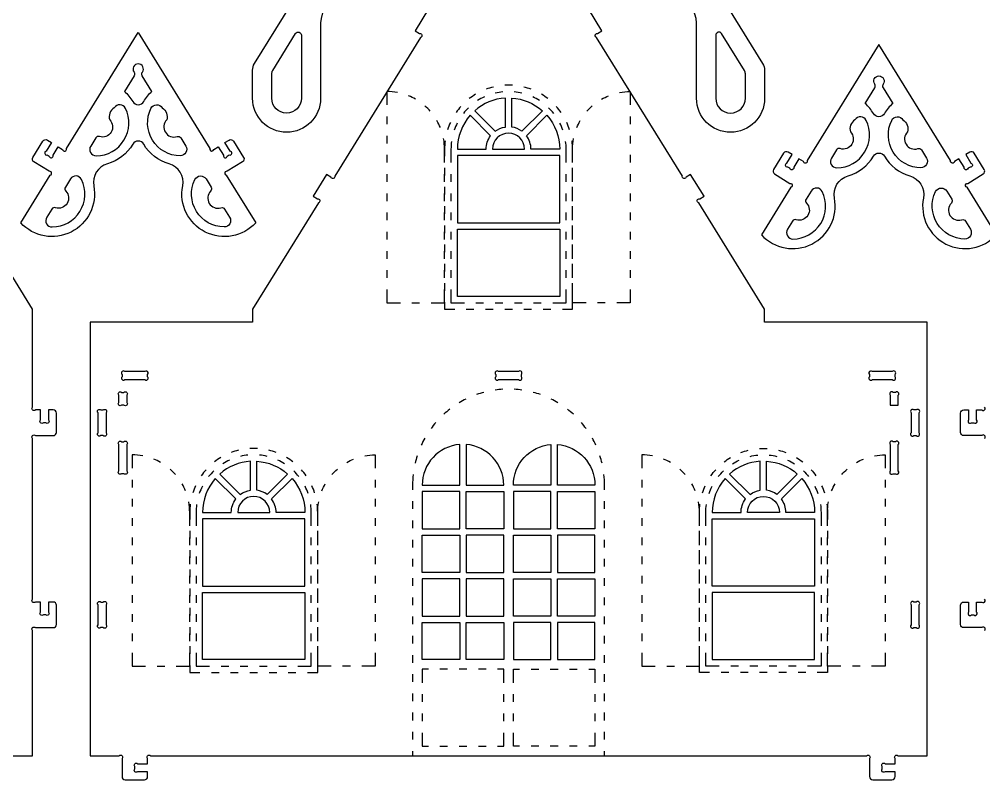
# Model space of a CAD drawing. Extents: x 2995 to 5271, y 518 to 1985.
# Drawn here: x 3411 to 4135, y 518 to 1088 of the extents above; entities that cross this region are included whole.
import ezdxf

# ---------------------------------------------------------------- set-up
doc = ezdxf.new("R2010")
doc.units = 0
doc.header["$MEASUREMENT"] = 0
doc.layers.add('LAYER1', color=18, linetype='CONTINUOUS')

msp = doc.modelspace()

# ---------------------------------------------------------------- linework, layer by layer
at = {"layer": 'LAYER1'}
for points in [[(3653.26, 1104.35, 0.364346), (3637.37, 1085.44), (3637.37, 1028.94, -1), (3586.33, 1028.94), (3586.33, 1049.97, -0.139213), (3587.77, 1055.02), (3635.66, 1132.56, 1)], [(3921, 1132.56), (3968.9, 1055.02, -0.139213), (3970.33, 1049.97), (3970.33, 1028.94, -1), (3919.3, 1028.94), (3919.3, 1085.44, 0.364346), (3903.41, 1104.35, -0.419429)], [(3718.36, 1095.92), (3708.27, 1079.59), (3711.56, 1077.55, -1), (3712.25, 1074.62), (3647.99, 970.57, -1), (3645.06, 969.88), (3641.77, 971.92), (3631.68, 955.58), (3634.97, 953.55, -1), (3635.66, 950.62), (3586.33, 870.75), (3586.33, 861.04), (3464.41, 861.04), (3464.41, 536.05), (3486.29, 536.05, -1), (3488.41, 533.92), (3488.41, 520.45, 0.414214), (3490.81, 518.05), (3505.21, 518.05, 0.414214), (3507.61, 520.45), (3507.61, 524.05), (3500.14, 524.05, -1), (3498.01, 526.17), (3498.01, 527.92, -1), (3500.14, 530.05), (3507.61, 530.05), (3507.61, 533.92, -1), (3509.74, 536.05), (4046.93, 536.05, -1), (4049.05, 533.92), (4049.05, 520.45, 0.414214), (4051.45, 518.05), (4065.85, 518.05, 0.414214), (4068.25, 520.45), (4068.25, 524.05), (4060.78, 524.05, -1), (4058.65, 526.17), (4058.65, 527.92, -1), (4060.78, 530.05), (4068.25, 530.05), (4068.25, 533.92, -1), (4070.38, 536.05), (4092.25, 536.05), (4092.25, 861.04), (3970.33, 861.04), (3970.33, 870.75), (3921, 950.62, -1), (3921.7, 953.55), (3924.99, 955.58), (3914.9, 971.92), (3911.61, 969.88, -1), (3908.68, 970.57), (3844.41, 1074.62, -1), (3845.11, 1077.55), (3848.4, 1079.59), (3838.31, 1095.92)], [(3766.92, 1037.38, 0.030028), (3761.41, 1035.67)], [(3781.21, 1038.67, 0.030028), (3775.45, 1038.67)], [(3795.25, 1035.67, 0.030028), (3789.75, 1037.38)], [(3695.08, 1033.22, 0.046286), (3687.13, 1033.95), (3687.13, 1023.92)], [(3708.55, 1028.27, 0.033367), (3703.36, 1030.79)], [(3753.64, 1031.92, 0.030028), (3748.89, 1028.66)], [(3760.18, 1029.96, 0.033367), (3755.13, 1027.19)], [(3774.02, 1033.74, 0.033367), (3768.34, 1032.78)], [(3788.33, 1032.78, 0.033367), (3782.65, 1033.74)], [(3801.54, 1027.19, 0.033367), (3796.48, 1029.96)], [(3807.78, 1028.66, 0.030028), (3803.03, 1031.92)], [(3848.12, 1028.27, -0.033367), (3853.3, 1030.79)], [(3861.59, 1033.22, -0.046286), (3869.53, 1033.95), (3869.53, 1023.92)], [(3719.65, 1019.2, 0.033367), (3715.58, 1023.27)], [(3742.57, 1022.77, 0.030028), (3739, 1018.26)], [(3748.35, 1021.85, 0.033367), (3744.48, 1017.59)], [(3812.19, 1017.59, 0.033367), (3808.32, 1021.85)], [(3817.67, 1018.26, 0.030028), (3814.09, 1022.77)], [(3837.02, 1019.2, -0.033367), (3841.09, 1023.27)], [(3727.17, 1006.98, 0.033367), (3724.65, 1012.17)], [(3734.71, 1010.77, 0.030028), (3732.62, 1005.4)], [(3739.82, 1010.32, 0.033367), (3737.56, 1005.03)], [(3819.11, 1005.03, 0.033367), (3816.85, 1010.32)], [(3824.05, 1005.4, 0.030028), (3821.96, 1010.77)], [(3829.5, 1006.98, -0.033367), (3832.01, 1012.17)], [(3730.33, 980.7), (3730.33, 990.75, 0.046286), (3729.6, 998.7)], [(3826.33, 980.7), (3826.33, 990.75, -0.046286), (3827.07, 998.7)], [(3730.74, 996.97, 0.03248), (3730.33, 990.75)], [(3735.54, 996.63, 0.03415), (3735.13, 990.75)], [(3821.53, 980.7), (3821.53, 990.75, 0.03415), (3821.13, 996.63)], [(3826.33, 985.51), (3826.33, 990.75, 0.03248), (3825.93, 996.97)], [(3399.41, 536.05), (3421.29, 536.05), (3421.29, 629.92, -1), (3423.41, 632.05), (3436.89, 632.05, 0.414214), (3439.29, 634.45), (3439.29, 648.85, 0.414214), (3436.89, 651.25), (3433.29, 651.25), (3433.29, 643.77, -1), (3431.16, 641.65), (3429.41, 641.65, -1), (3427.29, 643.77), (3427.29, 651.25), (3423.41, 651.25, -1), (3421.29, 653.37), (3421.29, 773.92, -1), (3423.41, 776.05), (3436.89, 776.05, 0.414214), (3439.29, 778.45), (3439.29, 792.85, 0.414214), (3436.89, 795.25), (3433.29, 795.25), (3433.29, 787.77, -1), (3431.16, 785.65), (3429.41, 785.65, -1), (3427.29, 787.77), (3427.29, 795.25), (3423.41, 795.25, -1), (3421.29, 797.37), (3421.29, 870.75), (3371.96, 950.62, -1)], [(3774.01, 810.76, 0.020015), (3768.28, 810.19)], [(3788.39, 810.19, 0.020015), (3782.65, 810.76)], [(3746.35, 803.4, 0.020015), (3741.3, 800.64)], [(3759.81, 808.47, 0.020015), (3754.31, 806.77)], [(3802.36, 806.77, 0.020015), (3796.86, 808.47)], [(3815.37, 800.64, 0.020015), (3810.32, 803.4)], [(3734.17, 795.76, 0.020015), (3729.76, 792.04)], [(3826.91, 792.04, 0.020015), (3822.5, 795.76)], [(4135.38, 773.92, 1), (4133.26, 776.05), (4119.78, 776.05, -0.414214), (4117.38, 778.45), (4117.38, 792.85, -0.414214), (4119.78, 795.25), (4123.38, 795.25), (4123.38, 787.77, 1), (4125.51, 785.65), (4127.26, 785.65, 1), (4129.38, 787.77), (4129.38, 795.25), (4133.26, 795.25, 1), (4135.38, 797.37)], [(3723.74, 785.84, 0.020015), (3720.16, 781.32)], [(3836.5, 781.32, 0.020015), (3832.92, 785.84)], [(3715.5, 774.05, 0.020015), (3712.89, 768.91)], [(3843.78, 768.91, 0.020015), (3841.17, 774.05)], [(3503.92, 760.91, 0.046286), (3495.97, 761.65), (3495.97, 751.61)], [(3562.48, 759.61, 0.030028), (3557.73, 756.35)], [(3575.76, 765.07, 0.030028), (3570.26, 763.36)], [(3582.86, 761.43, 0.033367), (3577.18, 760.47)], [(3590.05, 766.36, 0.030028), (3584.29, 766.36)], [(3597.17, 760.47, 0.033367), (3591.49, 761.43)], [(3604.09, 763.36, 0.030028), (3598.59, 765.07)], [(3616.62, 756.35, 0.030028), (3611.87, 759.61)], [(3670.43, 760.91, -0.046286), (3678.37, 761.65), (3678.37, 751.61)], [(3709.77, 760.86, 0.020015), (3708.23, 755.3)], [(3848.44, 755.3, 0.020015), (3846.9, 760.86)], [(3886.24, 760.91, 0.046286), (3878.29, 761.65), (3878.29, 751.61)], [(3940.05, 756.35, -0.030028), (3944.8, 759.61)], [(3952.57, 763.36, -0.030028), (3958.08, 765.07)], [(3959.5, 760.47, -0.033367), (3965.18, 761.43)], [(3966.61, 766.36, -0.030028), (3972.37, 766.36)], [(3973.81, 761.43, -0.033367), (3979.49, 760.47)], [(3980.91, 765.07, -0.030028), (3986.41, 763.36)], [(3994.19, 759.61, -0.030028), (3998.94, 756.35)], [(4052.75, 760.91, -0.046286), (4060.69, 761.65), (4060.69, 751.61)], [(3517.39, 755.97, 0.033367), (3512.2, 758.48)], [(3569.02, 757.65, 0.033367), (3563.97, 754.88)], [(3610.38, 754.88, 0.033367), (3605.33, 757.65)], [(3656.96, 755.97, -0.033367), (3662.14, 758.48)], [(3899.7, 755.97, 0.033367), (3894.52, 758.48)], [(3946.29, 754.88, -0.033367), (3951.34, 757.65)], [(3987.64, 757.65, -0.033367), (3992.7, 754.88)], [(4039.28, 755.97, -0.033367), (4044.46, 758.48)], [(3528.49, 746.89, 0.033367), (3524.42, 750.96)], [(3551.41, 750.46, 0.030028), (3547.84, 745.95)], [(3557.19, 749.54, 0.033367), (3553.32, 745.28)], [(3621.03, 745.28, 0.033367), (3617.16, 749.54)], [(3626.51, 745.95, 0.030028), (3622.93, 750.46)], [(3645.86, 746.89, -0.033367), (3649.93, 750.96)], [(3706.77, 746.79, 0.027472), (3706.33, 738.89), (3706.33, 735.45)], [(3850.33, 735.45), (3850.33, 738.89, 0.027472), (3849.9, 746.79)], [(3910.81, 746.89, 0.033367), (3906.74, 750.96)], [(3930.16, 745.95, -0.030028), (3933.73, 750.46)], [(3935.64, 745.28, -0.033367), (3939.51, 749.54)], [(3999.48, 749.54, -0.033367), (4003.35, 745.28)], [(4005.25, 750.46, -0.030028), (4008.83, 745.95)], [(4028.18, 746.89, -0.033367), (4032.25, 750.96)], [(3536.01, 734.67, 0.033367), (3533.5, 739.86)], [(3543.55, 738.46, 0.030028), (3541.46, 733.09)], [(3548.66, 738.01, 0.033367), (3546.4, 732.72)], [(3627.95, 732.72, 0.033367), (3625.69, 738.01)], [(3632.89, 733.09, 0.030028), (3630.8, 738.46)], [(3638.34, 734.67, -0.033367), (3640.85, 739.86)], [(3918.33, 734.67, 0.033367), (3915.81, 739.86)], [(3923.78, 733.09, -0.030028), (3925.86, 738.46)], [(3928.72, 732.72, -0.033367), (3930.98, 738.01)], [(4008.01, 738.01, -0.033367), (4010.27, 732.72)], [(4013.12, 738.46, -0.030028), (4015.21, 733.09)], [(4020.66, 734.67, -0.033367), (4023.17, 739.86)], [(3539.17, 708.4), (3539.17, 718.45, 0.046286), (3538.44, 726.39)], [(3539.58, 724.66, 0.03248), (3539.17, 718.45)], [(3544.38, 724.33, 0.03415), (3543.97, 718.45)], [(3630.37, 708.4), (3630.37, 718.45, 0.03415), (3629.97, 724.33)], [(3635.17, 713.2), (3635.17, 718.45, 0.03248), (3634.77, 724.66)], [(3635.17, 708.4), (3635.17, 718.45, -0.046286), (3635.91, 726.39)], [(3921.49, 708.4), (3921.49, 718.45, 0.046286), (3920.76, 726.39)], [(3921.49, 713.2), (3921.49, 718.45, -0.03248), (3921.9, 724.66)], [(3926.29, 708.4), (3926.29, 718.45, -0.03415), (3926.7, 724.33)], [(4012.29, 724.33, -0.03415), (4012.69, 718.45)], [(4017.09, 724.66, -0.03248), (4017.49, 718.45)], [(4017.49, 708.4), (4017.49, 718.45, -0.046286), (4018.23, 726.39)], [(4135.38, 629.92, 1), (4133.26, 632.05), (4119.78, 632.05, -0.414214), (4117.38, 634.45), (4117.38, 648.85, -0.414214), (4119.78, 651.25), (4123.38, 651.25), (4123.38, 643.77, 1), (4125.51, 641.65), (4127.26, 641.65, 1), (4129.38, 643.77), (4129.38, 651.25), (4133.26, 651.25, 1), (4135.38, 653.37)]]:
    msp.add_lwpolyline(points, format="xyb", dxfattribs=at)
for points in [[(3496.41, 994.47, -0.195222), (3477.45, 979.79, 0.390324), (3467.19, 963.19, -0.755832), (3412.43, 935.56), (3434.48, 971.26, 1), (3433.79, 974.18), (3422.32, 981.26, -0.414214), (3421.54, 984.57), (3429.11, 996.82, -0.414214), (3432.41, 997.6), (3435.48, 995.71), (3431.55, 989.35, 1), (3432.24, 986.42), (3433.73, 985.5, 1), (3436.65, 986.19), (3440.58, 992.55), (3443.88, 990.52, 1), (3446.8, 991.21), (3500.56, 1078.24), (3554.32, 991.21, 1), (3557.24, 990.52), (3560.54, 992.55), (3564.47, 986.19, 1), (3567.39, 985.5), (3568.88, 986.42, 1), (3569.57, 989.35), (3565.64, 995.71), (3568.71, 997.6, -0.414214), (3572.01, 996.82), (3579.58, 984.57, -0.414214), (3578.79, 981.26), (3567.33, 974.18, 1), (3566.64, 971.26), (3588.69, 935.56, -0.755832), (3533.92, 963.19, 0.390324), (3523.67, 979.79, -0.195222), (3504.71, 994.47, 0.575498)], [(3600.73, 1028.94), (3600.73, 1047.24, -0.139213), (3601.45, 1049.77), (3618.53, 1077.42, -0.755599), (3622.97, 1076.16), (3622.97, 1028.94, -1)], [(3955.93, 1028.94), (3955.93, 1047.24, 0.139213), (3955.22, 1049.77), (3938.14, 1077.42, 0.755599), (3933.7, 1076.16), (3933.7, 1028.94, 1)], [(4060.26, 985.45, 0.195222), (4079.22, 970.76, -0.390324), (4089.47, 954.16, 0.755832), (4144.24, 926.53), (4122.19, 962.23, -1), (4122.88, 965.15), (4134.34, 972.23, 0.414214), (4135.12, 975.54), (4127.56, 987.79, 0.414214), (4124.25, 988.57), (4121.19, 986.68), (4125.12, 980.32, -1), (4124.43, 977.39), (4122.94, 976.47, -1), (4120.01, 977.17), (4116.09, 983.52), (4112.79, 981.49, -1), (4109.87, 982.18), (4056.11, 1069.21), (4002.35, 982.18, -1), (3999.43, 981.49), (3996.13, 983.52), (3992.2, 977.17, -1), (3989.28, 976.47), (3987.79, 977.39, -1), (3987.1, 980.32), (3991.03, 986.68), (3987.96, 988.57, 0.414214), (3984.66, 987.79), (3977.09, 975.54, 0.414214), (3977.87, 972.23), (3989.34, 965.15, -1), (3990.03, 962.23), (3967.98, 926.53, 0.755832), (4022.74, 954.16, -0.390324), (4033, 970.76, 0.195222), (4051.96, 985.45, -0.575498)], [(3496.41, 1026.51, 0.575498), (3504.71, 1026.51, -0.077363), (3510.88, 1034.13), (3503.62, 1045.88, -0.303894), (3503.72, 1048.55, 0.612281), (3500.56, 1054.74, 0.612281), (3497.4, 1048.55, -0.303894), (3497.5, 1045.88), (3490.24, 1034.13, -0.077363)], [(4060.26, 1017.48, -0.575498), (4051.96, 1017.48, 0.077363), (4045.79, 1025.1), (4053.05, 1036.85, 0.303894), (4052.95, 1039.52, -0.612281), (4056.11, 1045.71, -0.612281), (4059.27, 1039.52, 0.303894), (4059.17, 1036.85), (4066.43, 1025.1, 0.077363)], [(3752.93, 1019.55), (3768.27, 1004.21, -0.125326), (3775.93, 1007.38), (3775.93, 1029.08, 0.166595)], [(3780.73, 1029.08, -0.166595), (3803.74, 1019.55), (3788.39, 1004.21, 0.125326), (3780.73, 1007.38)], [(3464.92, 993.13, 0.589932), (3469.04, 985.81, 0.55259), (3491, 1021.37, 0.589932), (3482.61, 1021.77, 0.344768), (3479.18, 1012.76, -0.782555), (3471.44, 1000.23, 0.344768), (3468.67, 999.21)], [(3536.2, 993.13, -0.589932), (3532.08, 985.81, -0.55259), (3510.12, 1021.37, -0.589932), (3518.51, 1021.77, -0.344768), (3521.94, 1012.76, 0.782555), (3529.67, 1000.23, -0.344768), (3532.45, 999.21)], [(3749.54, 1016.16, 0.182708), (3739.93, 990.75), (3761.53, 990.75, -0.161906), (3764.88, 1000.81)], [(3807.13, 1016.16, -0.182708), (3816.73, 990.75), (3795.13, 990.75, 0.161906), (3791.79, 1000.81)], [(4020.47, 984.1, 0.589932), (4024.59, 976.78, 0.55259), (4046.55, 1012.34, 0.589932), (4038.16, 1012.75, 0.344768), (4034.73, 1003.73, -0.782555), (4026.99, 991.2, 0.344768), (4024.22, 990.18)], [(4091.75, 984.1, -0.589932), (4087.63, 976.78, -0.55259), (4065.67, 1012.34, -0.589932), (4074.06, 1012.75, -0.344768), (4077.49, 1003.73, 0.782555), (4085.22, 991.2, -0.344768), (4088, 990.18)], [(3790.33, 990.75, 1), (3766.33, 990.75)], [(3435.72, 945.86), (3431.97, 939.79, 0.589932), (3436.09, 932.46, 0.55259), (3458.05, 968.02, 0.589932), (3449.66, 968.43), (3445.9, 962.35, 0.344768), (3446.23, 959.41, -0.782555), (3438.49, 946.88, 0.344768)], [(3565.4, 945.86), (3569.15, 939.79, -0.589932), (3565.03, 932.46, -0.55259), (3543.07, 968.02, -0.589932), (3551.46, 968.43), (3555.22, 962.35, -0.344768), (3554.89, 959.41, 0.782555), (3562.63, 946.88, -0.344768)], [(3991.27, 936.83), (3987.52, 930.76, 0.589932), (3991.64, 923.43, 0.55259), (4013.6, 958.99, 0.589932), (4005.21, 959.4), (4001.45, 953.32, 0.344768), (4001.78, 950.38, -0.782555), (3994.04, 937.86, 0.344768)], [(4120.95, 936.83), (4124.7, 930.76, -0.589932), (4120.58, 923.43, -0.55259), (4098.62, 958.99, -0.589932), (4107.01, 959.4), (4110.76, 953.32, -0.344768), (4110.44, 950.38, 0.782555), (4118.17, 937.86, -0.344768)], [(3490.54, 818.05), (3505.49, 818.05, 1), (3507.61, 820.17), (3507.61, 821.92, 1), (3505.49, 824.05), (3490.54, 824.05, 1), (3488.41, 821.92), (3488.41, 820.17, 1)], [(3770.86, 818.05), (3785.81, 818.05, 1), (3787.93, 820.17), (3787.93, 821.92, 1), (3785.81, 824.05), (3770.86, 824.05, 1), (3768.73, 821.92), (3768.73, 820.17, 1)], [(4049.05, 821.92), (4049.05, 820.17, 1), (4051.18, 818.05), (4066.13, 818.05, 1), (4068.25, 820.17), (4068.25, 821.92, 1), (4066.13, 824.05), (4051.18, 824.05, 1)], [(3492.01, 806.32), (3492.01, 800.97, -1), (3489.89, 798.85), (3488.14, 798.85, -1), (3486.01, 800.97), (3486.01, 806.32, -1), (3488.14, 808.45), (3489.89, 808.45, -1)], [(4070.65, 798.85), (4070.65, 806.32, 1), (4068.53, 808.45), (4066.78, 808.45, 1), (4064.65, 806.32), (4064.65, 798.85)], [(3476.41, 793.12), (3476.41, 778.17, -1), (3474.29, 776.05), (3472.54, 776.05, -1), (3470.41, 778.17), (3470.41, 793.12, -1), (3472.54, 795.25), (3474.29, 795.25, -1)], [(4080.25, 793.12), (4080.25, 778.17, 1), (4082.38, 776.05), (4084.13, 776.05, 1), (4086.25, 778.17), (4086.25, 793.12, 1), (4084.13, 795.25), (4082.38, 795.25, 1)], [(3492.01, 769.35), (3492.01, 749.6, -1), (3489.89, 747.48), (3488.14, 747.48, -1), (3486.01, 749.6), (3486.01, 769.35, -1), (3488.14, 771.48), (3489.89, 771.48, -1)], [(3741.73, 738.89), (3741.73, 769.4, 0.3914), (3713.53, 738.89)], [(3746.53, 738.89), (3774.73, 738.89, 0.3914), (3746.53, 769.4)], [(3810.13, 738.89), (3781.93, 738.89, -0.3914), (3810.13, 769.4)], [(3814.93, 738.89), (3814.93, 769.4, -0.3914), (3843.13, 738.89)], [(4064.65, 769.35), (4064.65, 749.6, 1), (4066.78, 747.48), (4068.53, 747.48, 1), (4070.65, 749.6), (4070.65, 769.35, 1), (4068.53, 771.48), (4066.78, 771.48, 1)], [(3561.77, 747.24), (3577.11, 731.9, -0.125326), (3584.77, 735.07), (3584.77, 756.77, 0.166595)], [(3589.57, 756.77, -0.166595), (3612.58, 747.24), (3597.24, 731.9, 0.125326), (3589.57, 735.07)], [(3967.09, 756.77, 0.166595), (3944.09, 747.24), (3959.43, 731.9, -0.125326), (3967.09, 735.07)], [(3994.9, 747.24), (3979.55, 731.9, 0.125326), (3971.89, 735.07), (3971.89, 756.77, -0.166595)], [(3558.38, 743.85, 0.182708), (3548.77, 718.45), (3570.37, 718.45, -0.161906), (3573.72, 728.51)], [(3615.97, 743.85, -0.182708), (3625.57, 718.45), (3603.97, 718.45, 0.161906), (3600.63, 728.51)], [(3940.7, 743.85, 0.182708), (3931.09, 718.45), (3952.69, 718.45, -0.161906), (3956.04, 728.51)], [(3998.29, 743.85, -0.182708), (4007.89, 718.45), (3986.29, 718.45, 0.161906), (3982.95, 728.51)], [(3599.17, 718.45, 1), (3575.17, 718.45)], [(3957.49, 718.45, -1), (3981.49, 718.45)], [(3476.41, 649.12), (3476.41, 634.17, -1), (3474.29, 632.05), (3472.54, 632.05, -1), (3470.41, 634.17), (3470.41, 649.12, -1), (3472.54, 651.25), (3474.29, 651.25, -1)], [(4080.25, 649.12), (4080.25, 634.17, 1), (4082.38, 632.05), (4084.13, 632.05, 1), (4086.25, 634.17), (4086.25, 649.12, 1), (4084.13, 651.25), (4082.38, 651.25, 1)]]:
    msp.add_lwpolyline(points, format="xyb", close=True, dxfattribs=at)
for points in [[(3687.13, 1015.27), (3687.13, 1009.51)], [(3869.53, 1015.27), (3869.53, 1009.51)], [(3687.13, 1000.86), (3687.13, 995.1)], [(3869.53, 1000.86), (3869.53, 995.1)], [(3687.13, 986.45), (3687.13, 980.69)], [(3730.33, 990.75), (3730.33, 985.51)], [(3735.13, 990.75), (3735.13, 980.7)], [(3869.53, 986.45), (3869.53, 980.69)], [(3730.33, 976.86), (3730.33, 971.1)], [(3826.33, 971.1), (3826.33, 976.86)], [(3687.13, 972.05), (3687.13, 966.28)], [(3730.33, 966.3), (3730.33, 972.06)], [(3735.13, 972.06), (3735.13, 966.3)], [(3821.53, 966.3), (3821.53, 972.06)], [(3826.33, 966.3), (3826.33, 972.06)], [(3869.53, 972.05), (3869.53, 966.28)], [(3730.33, 962.45), (3730.33, 956.69)], [(3826.33, 956.69), (3826.33, 962.45)], [(3687.13, 957.64), (3687.13, 951.87)], [(3730.33, 951.89), (3730.33, 957.65)], [(3735.13, 957.65), (3735.13, 951.89)], [(3821.53, 951.89), (3821.53, 957.65)], [(3826.33, 951.89), (3826.33, 957.65)], [(3869.53, 957.64), (3869.53, 951.87)], [(3730.33, 948.05), (3730.33, 942.28)], [(3826.33, 942.28), (3826.33, 948.05)], [(3687.13, 943.23), (3687.13, 937.46)], [(3730.33, 937.48), (3730.33, 943.24)], [(3735.13, 943.24), (3735.13, 937.48)], [(3821.53, 937.48), (3821.53, 943.24)], [(3826.33, 937.48), (3826.33, 943.24)], [(3869.53, 943.23), (3869.53, 937.46)], [(3730.33, 933.64), (3730.33, 927.87)], [(3826.33, 927.87), (3826.33, 933.64)], [(3687.13, 928.82), (3687.13, 923.05)], [(3730.33, 923.07), (3730.33, 928.83)], [(3735.13, 928.83), (3735.13, 923.07)], [(3821.53, 923.07), (3821.53, 928.83)], [(3826.33, 923.07), (3826.33, 928.83)], [(3869.53, 928.82), (3869.53, 923.05)], [(3730.33, 919.23), (3730.33, 913.46)], [(3826.33, 913.46), (3826.33, 919.23)], [(3687.13, 914.41), (3687.13, 908.64)], [(3730.33, 908.66), (3730.33, 914.42)], [(3735.13, 914.42), (3735.13, 908.66)], [(3821.53, 908.66), (3821.53, 914.42)], [(3826.33, 908.66), (3826.33, 914.42)], [(3869.53, 914.41), (3869.53, 908.64)], [(3730.33, 904.82), (3730.33, 899.05)], [(3826.33, 899.05), (3826.33, 904.82)], [(3687.13, 900), (3687.13, 894.24)], [(3730.33, 894.25), (3730.33, 900.01)], [(3735.13, 900.01), (3735.13, 894.25)], [(3821.53, 894.25), (3821.53, 900.01)], [(3826.33, 894.25), (3826.33, 900.01)], [(3869.53, 900), (3869.53, 894.24)], [(3730.33, 890.41), (3730.33, 884.64)], [(3826.33, 884.64), (3826.33, 890.41)], [(3687.13, 885.59), (3687.13, 875.55)], [(3720.26, 875.55), (3730.33, 875.55), (3730.33, 885.6)], [(3735.13, 885.6), (3735.13, 875.55), (3745.19, 875.55)], [(3811.48, 875.55), (3821.53, 875.55), (3821.53, 885.6)], [(3836.41, 875.55), (3826.33, 875.55), (3826.33, 885.6)], [(3869.53, 885.59), (3869.53, 875.55)], [(3687.13, 875.55), (3697.21, 875.55)], [(3705.85, 875.55), (3711.62, 875.55)], [(3730.33, 876), (3730.33, 870.75), (3737.99, 870.75)], [(3753.84, 875.55), (3759.6, 875.55)], [(3768.25, 875.55), (3774.01, 875.55)], [(3782.66, 875.55), (3788.42, 875.55)], [(3797.07, 875.55), (3802.83, 875.55)], [(3818.68, 870.75), (3826.33, 870.75), (3826.33, 876)], [(3850.82, 875.55), (3845.05, 875.55)], [(3869.53, 875.55), (3859.46, 875.55)], [(3746.63, 870.75), (3752.4, 870.75)], [(3761.04, 870.75), (3766.81, 870.75)], [(3775.45, 870.75), (3781.22, 870.75)], [(3789.86, 870.75), (3795.63, 870.75)], [(3804.27, 870.75), (3810.03, 870.75)], [(3495.97, 742.96), (3495.97, 737.2)], [(3678.37, 742.96), (3678.37, 737.2)], [(3878.29, 742.96), (3878.29, 737.2)], [(4060.69, 742.96), (4060.69, 737.2)], [(3495.97, 728.55), (3495.97, 722.79)], [(3678.37, 728.55), (3678.37, 722.79)], [(3706.33, 726.81), (3706.33, 721.04)], [(3850.33, 721.04), (3850.33, 726.81)], [(3878.29, 728.55), (3878.29, 722.79)], [(4060.69, 728.55), (4060.69, 722.79)], [(3539.17, 718.45), (3539.17, 713.2)], [(3543.97, 718.45), (3543.97, 708.4)], [(4012.69, 718.45), (4012.69, 708.4)], [(4017.49, 718.45), (4017.49, 713.2)], [(3495.97, 714.15), (3495.97, 708.38)], [(3678.37, 714.15), (3678.37, 708.38)], [(3706.33, 712.4), (3706.33, 706.63)], [(3850.33, 706.63), (3850.33, 712.4)], [(3878.29, 714.15), (3878.29, 708.38)], [(4060.69, 714.15), (4060.69, 708.38)], [(3539.17, 704.55), (3539.17, 698.79)], [(3635.17, 698.79), (3635.17, 704.55)], [(3921.49, 698.79), (3921.49, 704.55)], [(4017.49, 704.55), (4017.49, 698.79)], [(3495.97, 699.74), (3495.97, 693.97)], [(3539.17, 693.99), (3539.17, 699.75)], [(3543.97, 699.75), (3543.97, 693.99)], [(3630.37, 693.99), (3630.37, 699.75)], [(3635.17, 693.99), (3635.17, 699.75)], [(3678.37, 699.74), (3678.37, 693.97)], [(3706.33, 697.99), (3706.33, 692.22)], [(3850.33, 692.22), (3850.33, 697.99)], [(3878.29, 699.74), (3878.29, 693.97)], [(3921.49, 693.99), (3921.49, 699.75)], [(3926.29, 693.99), (3926.29, 699.75)], [(4012.69, 699.75), (4012.69, 693.99)], [(4017.49, 693.99), (4017.49, 699.75)], [(4060.69, 699.74), (4060.69, 693.97)], [(3539.17, 690.15), (3539.17, 684.38)], [(3635.17, 684.38), (3635.17, 690.15)], [(3921.49, 684.38), (3921.49, 690.15)], [(4017.49, 690.15), (4017.49, 684.38)], [(3495.97, 685.33), (3495.97, 679.56)], [(3539.17, 679.58), (3539.17, 685.34)], [(3543.97, 685.34), (3543.97, 679.58)], [(3630.37, 679.58), (3630.37, 685.34)], [(3635.17, 679.58), (3635.17, 685.34)], [(3678.37, 685.33), (3678.37, 679.56)], [(3706.33, 683.58), (3706.33, 677.82)], [(3850.33, 677.82), (3850.33, 683.58)], [(3878.29, 685.33), (3878.29, 679.56)], [(3921.49, 679.58), (3921.49, 685.34)], [(3926.29, 679.58), (3926.29, 685.34)], [(4012.69, 685.34), (4012.69, 679.58)], [(4017.49, 679.58), (4017.49, 685.34)], [(4060.69, 685.33), (4060.69, 679.56)], [(3539.17, 675.74), (3539.17, 669.97)], [(3635.17, 669.97), (3635.17, 675.74)], [(3921.49, 669.97), (3921.49, 675.74)], [(4017.49, 675.74), (4017.49, 669.97)], [(3495.97, 670.92), (3495.97, 665.15)], [(3539.17, 665.17), (3539.17, 670.93)], [(3543.97, 670.93), (3543.97, 665.17)], [(3630.37, 665.17), (3630.37, 670.93)], [(3635.17, 665.17), (3635.17, 670.93)], [(3678.37, 670.92), (3678.37, 665.15)], [(3706.33, 669.17), (3706.33, 663.41)], [(3850.33, 663.41), (3850.33, 669.17)], [(3878.29, 670.92), (3878.29, 665.15)], [(3921.49, 665.17), (3921.49, 670.93)], [(3926.29, 665.17), (3926.29, 670.93)], [(4012.69, 670.93), (4012.69, 665.17)], [(4017.49, 665.17), (4017.49, 670.93)], [(4060.69, 670.92), (4060.69, 665.15)], [(3539.17, 661.33), (3539.17, 655.56)], [(3635.17, 655.56), (3635.17, 661.33)], [(3921.49, 655.56), (3921.49, 661.33)], [(4017.49, 661.33), (4017.49, 655.56)], [(3495.97, 656.51), (3495.97, 650.74)], [(3539.17, 650.76), (3539.17, 656.52)], [(3543.97, 656.52), (3543.97, 650.76)], [(3630.37, 650.76), (3630.37, 656.52)], [(3635.17, 650.76), (3635.17, 656.52)], [(3678.37, 656.51), (3678.37, 650.74)], [(3706.33, 654.76), (3706.33, 649)], [(3850.33, 649), (3850.33, 654.76)], [(3878.29, 656.51), (3878.29, 650.74)], [(3921.49, 650.76), (3921.49, 656.52)], [(3926.29, 650.76), (3926.29, 656.52)], [(4012.69, 656.52), (4012.69, 650.76)], [(4017.49, 650.76), (4017.49, 656.52)], [(4060.69, 656.51), (4060.69, 650.74)], [(3539.17, 646.92), (3539.17, 641.15)], [(3635.17, 641.15), (3635.17, 646.92)], [(3921.49, 641.15), (3921.49, 646.92)], [(4017.49, 646.92), (4017.49, 641.15)], [(3495.97, 642.1), (3495.97, 636.34)], [(3539.17, 636.35), (3539.17, 642.11)], [(3543.97, 642.11), (3543.97, 636.35)], [(3630.37, 636.35), (3630.37, 642.11)], [(3635.17, 636.35), (3635.17, 642.11)], [(3678.37, 642.1), (3678.37, 636.34)], [(3706.33, 640.35), (3706.33, 634.59)], [(3850.33, 634.59), (3850.33, 640.35)], [(3878.29, 642.1), (3878.29, 636.34)], [(3921.49, 636.35), (3921.49, 642.11)], [(3926.29, 636.35), (3926.29, 642.11)], [(4012.69, 642.11), (4012.69, 636.35)], [(4017.49, 636.35), (4017.49, 642.11)], [(4060.69, 642.1), (4060.69, 636.34)], [(3539.17, 632.51), (3539.17, 626.74)], [(3635.17, 626.74), (3635.17, 632.51)], [(3921.49, 626.74), (3921.49, 632.51)], [(4017.49, 632.51), (4017.49, 626.74)], [(3495.97, 627.69), (3495.97, 621.93)], [(3539.17, 621.94), (3539.17, 627.7)], [(3543.97, 627.7), (3543.97, 621.94)], [(3630.37, 621.94), (3630.37, 627.7)], [(3635.17, 621.94), (3635.17, 627.7)], [(3678.37, 627.69), (3678.37, 621.93)], [(3706.33, 625.94), (3706.33, 620.18)], [(3850.33, 620.18), (3850.33, 625.94)], [(3878.29, 627.69), (3878.29, 621.93)], [(3921.49, 621.94), (3921.49, 627.7)], [(3926.29, 621.94), (3926.29, 627.7)], [(4012.69, 627.7), (4012.69, 621.94)], [(4017.49, 621.94), (4017.49, 627.7)], [(4060.69, 627.69), (4060.69, 621.93)], [(3539.17, 618.1), (3539.17, 612.34)], [(3635.17, 612.34), (3635.17, 618.1)], [(3921.49, 612.34), (3921.49, 618.1)], [(4017.49, 618.1), (4017.49, 612.34)], [(3495.97, 613.28), (3495.97, 603.25)], [(3529.1, 603.25), (3539.17, 603.25), (3539.17, 613.29)], [(3543.97, 613.29), (3543.97, 603.25), (3554.03, 603.25)], [(3620.32, 603.25), (3630.37, 603.25), (3630.37, 613.29)], [(3645.25, 603.25), (3635.17, 603.25), (3635.17, 613.29)], [(3678.37, 613.28), (3678.37, 603.25)], [(3706.33, 611.53), (3706.33, 605.77)], [(3850.33, 605.77), (3850.33, 611.53)], [(3878.29, 613.28), (3878.29, 603.25)], [(3911.42, 603.25), (3921.49, 603.25), (3921.49, 613.29)], [(3936.35, 603.25), (3926.29, 603.25), (3926.29, 613.29)], [(4012.69, 613.29), (4012.69, 603.25), (4002.63, 603.25)], [(4027.57, 603.25), (4017.49, 603.25), (4017.49, 613.29)], [(4060.69, 613.28), (4060.69, 603.25)], [(3495.97, 603.25), (3506.05, 603.25)], [(3514.69, 603.25), (3520.46, 603.25)], [(3539.17, 603.69), (3539.17, 598.45), (3546.83, 598.45)], [(3562.68, 603.25), (3568.44, 603.25)], [(3577.09, 603.25), (3582.85, 603.25)], [(3591.5, 603.25), (3597.26, 603.25)], [(3605.91, 603.25), (3611.67, 603.25)], [(3627.52, 598.45), (3635.17, 598.45), (3635.17, 603.69)], [(3659.66, 603.25), (3653.89, 603.25)], [(3678.37, 603.25), (3668.3, 603.25)], [(3718.2, 600.85), (3713.53, 600.85), (3713.53, 590.78)], [(3732.61, 600.85), (3726.84, 600.85)], [(3747.02, 600.85), (3741.25, 600.85)], [(3761.43, 600.85), (3755.66, 600.85)], [(3774.73, 590.78), (3774.73, 600.85), (3770.07, 600.85)], [(3781.93, 590.78), (3781.93, 600.85), (3786.6, 600.85)], [(3795.24, 600.85), (3801.01, 600.85)], [(3809.65, 600.85), (3815.42, 600.85)], [(3824.06, 600.85), (3829.83, 600.85)], [(3838.47, 600.85), (3843.13, 600.85), (3843.13, 590.78)], [(3878.29, 603.25), (3888.37, 603.25)], [(3897.01, 603.25), (3902.78, 603.25)], [(3929.15, 598.45), (3921.49, 598.45), (3921.49, 603.69)], [(3950.76, 603.25), (3945, 603.25)], [(3965.17, 603.25), (3959.41, 603.25)], [(3979.58, 603.25), (3973.82, 603.25)], [(3993.99, 603.25), (3988.23, 603.25)], [(4017.49, 603.69), (4017.49, 598.45), (4009.84, 598.45)], [(4041.98, 603.25), (4036.21, 603.25)], [(4060.69, 603.25), (4050.62, 603.25)], [(3555.47, 598.45), (3561.24, 598.45)], [(3569.88, 598.45), (3575.65, 598.45)], [(3584.29, 598.45), (3590.06, 598.45)], [(3598.7, 598.45), (3604.47, 598.45)], [(3613.11, 598.45), (3618.87, 598.45)], [(3706.33, 597.12), (3706.33, 591.36)], [(3850.33, 591.36), (3850.33, 597.12)], [(3943.56, 598.45), (3937.79, 598.45)], [(3957.97, 598.45), (3952.2, 598.45)], [(3972.38, 598.45), (3966.61, 598.45)], [(3986.78, 598.45), (3981.02, 598.45)], [(4001.19, 598.45), (3995.43, 598.45)], [(3706.33, 582.71), (3706.33, 576.95)], [(3713.53, 582.13), (3713.53, 576.37)], [(3774.73, 576.37), (3774.73, 582.13)], [(3781.93, 576.37), (3781.93, 582.13)], [(3843.13, 582.13), (3843.13, 576.37)], [(3850.33, 576.95), (3850.33, 582.71)], [(3706.33, 568.31), (3706.33, 562.54)], [(3713.53, 567.72), (3713.53, 561.96)], [(3774.73, 561.96), (3774.73, 567.72)], [(3781.93, 561.96), (3781.93, 567.72)], [(3843.13, 567.72), (3843.13, 561.96)], [(3850.33, 562.54), (3850.33, 568.31)], [(3706.33, 553.9), (3706.33, 548.13)], [(3713.53, 553.31), (3713.53, 543.25)], [(3770.07, 543.25), (3774.73, 543.25), (3774.73, 553.31)], [(3786.6, 543.25), (3781.93, 543.25), (3781.93, 553.31)], [(3843.13, 553.31), (3843.13, 543.25)], [(3850.33, 548.13), (3850.33, 553.9)], [(3713.53, 543.25), (3718.2, 543.25)], [(3726.84, 543.25), (3732.61, 543.25)], [(3741.25, 543.25), (3747.02, 543.25)], [(3755.66, 543.25), (3761.43, 543.25)], [(3801.01, 543.25), (3795.24, 543.25)], [(3815.42, 543.25), (3809.65, 543.25)], [(3829.83, 543.25), (3824.06, 543.25)], [(3843.13, 543.25), (3838.47, 543.25)], [(3706.33, 539.49), (3706.33, 536.05), (3716.37, 536.05)], [(3725.02, 536.05), (3730.78, 536.05)], [(3739.43, 536.05), (3745.19, 536.05)], [(3753.84, 536.05), (3759.6, 536.05)], [(3768.25, 536.05), (3774.01, 536.05)], [(3782.66, 536.05), (3788.42, 536.05)], [(3797.07, 536.05), (3802.83, 536.05)], [(3811.48, 536.05), (3817.24, 536.05)], [(3825.88, 536.05), (3831.65, 536.05)], [(3840.29, 536.05), (3850.33, 536.05)], [(3850.33, 536.05), (3850.33, 539.49)]]:
    msp.add_lwpolyline(points, dxfattribs=at)
for points in [[(3816.73, 985.95), (3739.93, 985.95), (3739.93, 935.55), (3816.73, 935.55)], [(3816.73, 930.75), (3816.73, 880.35), (3739.93, 880.35), (3739.93, 930.75)], [(3713.53, 734.09), (3713.53, 706.18), (3741.73, 706.18), (3741.73, 734.09)], [(3774.73, 734.09), (3774.73, 706.18), (3746.53, 706.18), (3746.53, 734.09)], [(3781.93, 734.09), (3781.93, 706.18), (3810.13, 706.18), (3810.13, 734.09)], [(3843.13, 734.09), (3843.13, 706.18), (3814.93, 706.18), (3814.93, 734.09)], [(3625.57, 713.65), (3548.77, 713.65), (3548.77, 663.25), (3625.57, 663.25)], [(3931.09, 713.65), (4007.89, 713.65), (4007.89, 663.25), (3931.09, 663.25)], [(3741.73, 673.47), (3713.53, 673.47), (3713.53, 701.38), (3741.73, 701.38)], [(3746.53, 701.38), (3746.53, 673.47), (3774.73, 673.47), (3774.73, 701.38)], [(3810.13, 701.38), (3810.13, 673.47), (3781.93, 673.47), (3781.93, 701.38)], [(3814.93, 673.47), (3843.13, 673.47), (3843.13, 701.38), (3814.93, 701.38)], [(3741.73, 668.67), (3713.53, 668.67), (3713.53, 640.76), (3741.73, 640.76)], [(3774.73, 640.76), (3774.73, 668.67), (3746.53, 668.67), (3746.53, 640.76)], [(3781.93, 640.76), (3781.93, 668.67), (3810.13, 668.67), (3810.13, 640.76)], [(3814.93, 668.67), (3843.13, 668.67), (3843.13, 640.76), (3814.93, 640.76)], [(3625.57, 658.45), (3625.57, 608.05), (3548.77, 608.05), (3548.77, 658.45)], [(3931.09, 658.45), (3931.09, 608.05), (4007.89, 608.05), (4007.89, 658.45)], [(3741.73, 608.05), (3713.53, 608.05), (3713.53, 635.96), (3741.73, 635.96)], [(3746.53, 635.96), (3774.73, 635.96), (3774.73, 608.05), (3746.53, 608.05)], [(3810.13, 635.96), (3781.93, 635.96), (3781.93, 608.05), (3810.13, 608.05)], [(3814.93, 608.05), (3843.13, 608.05), (3843.13, 635.96), (3814.93, 635.96)]]:
    msp.add_lwpolyline(points, close=True, dxfattribs=at)

doc.saveas('drawing.dxf')
